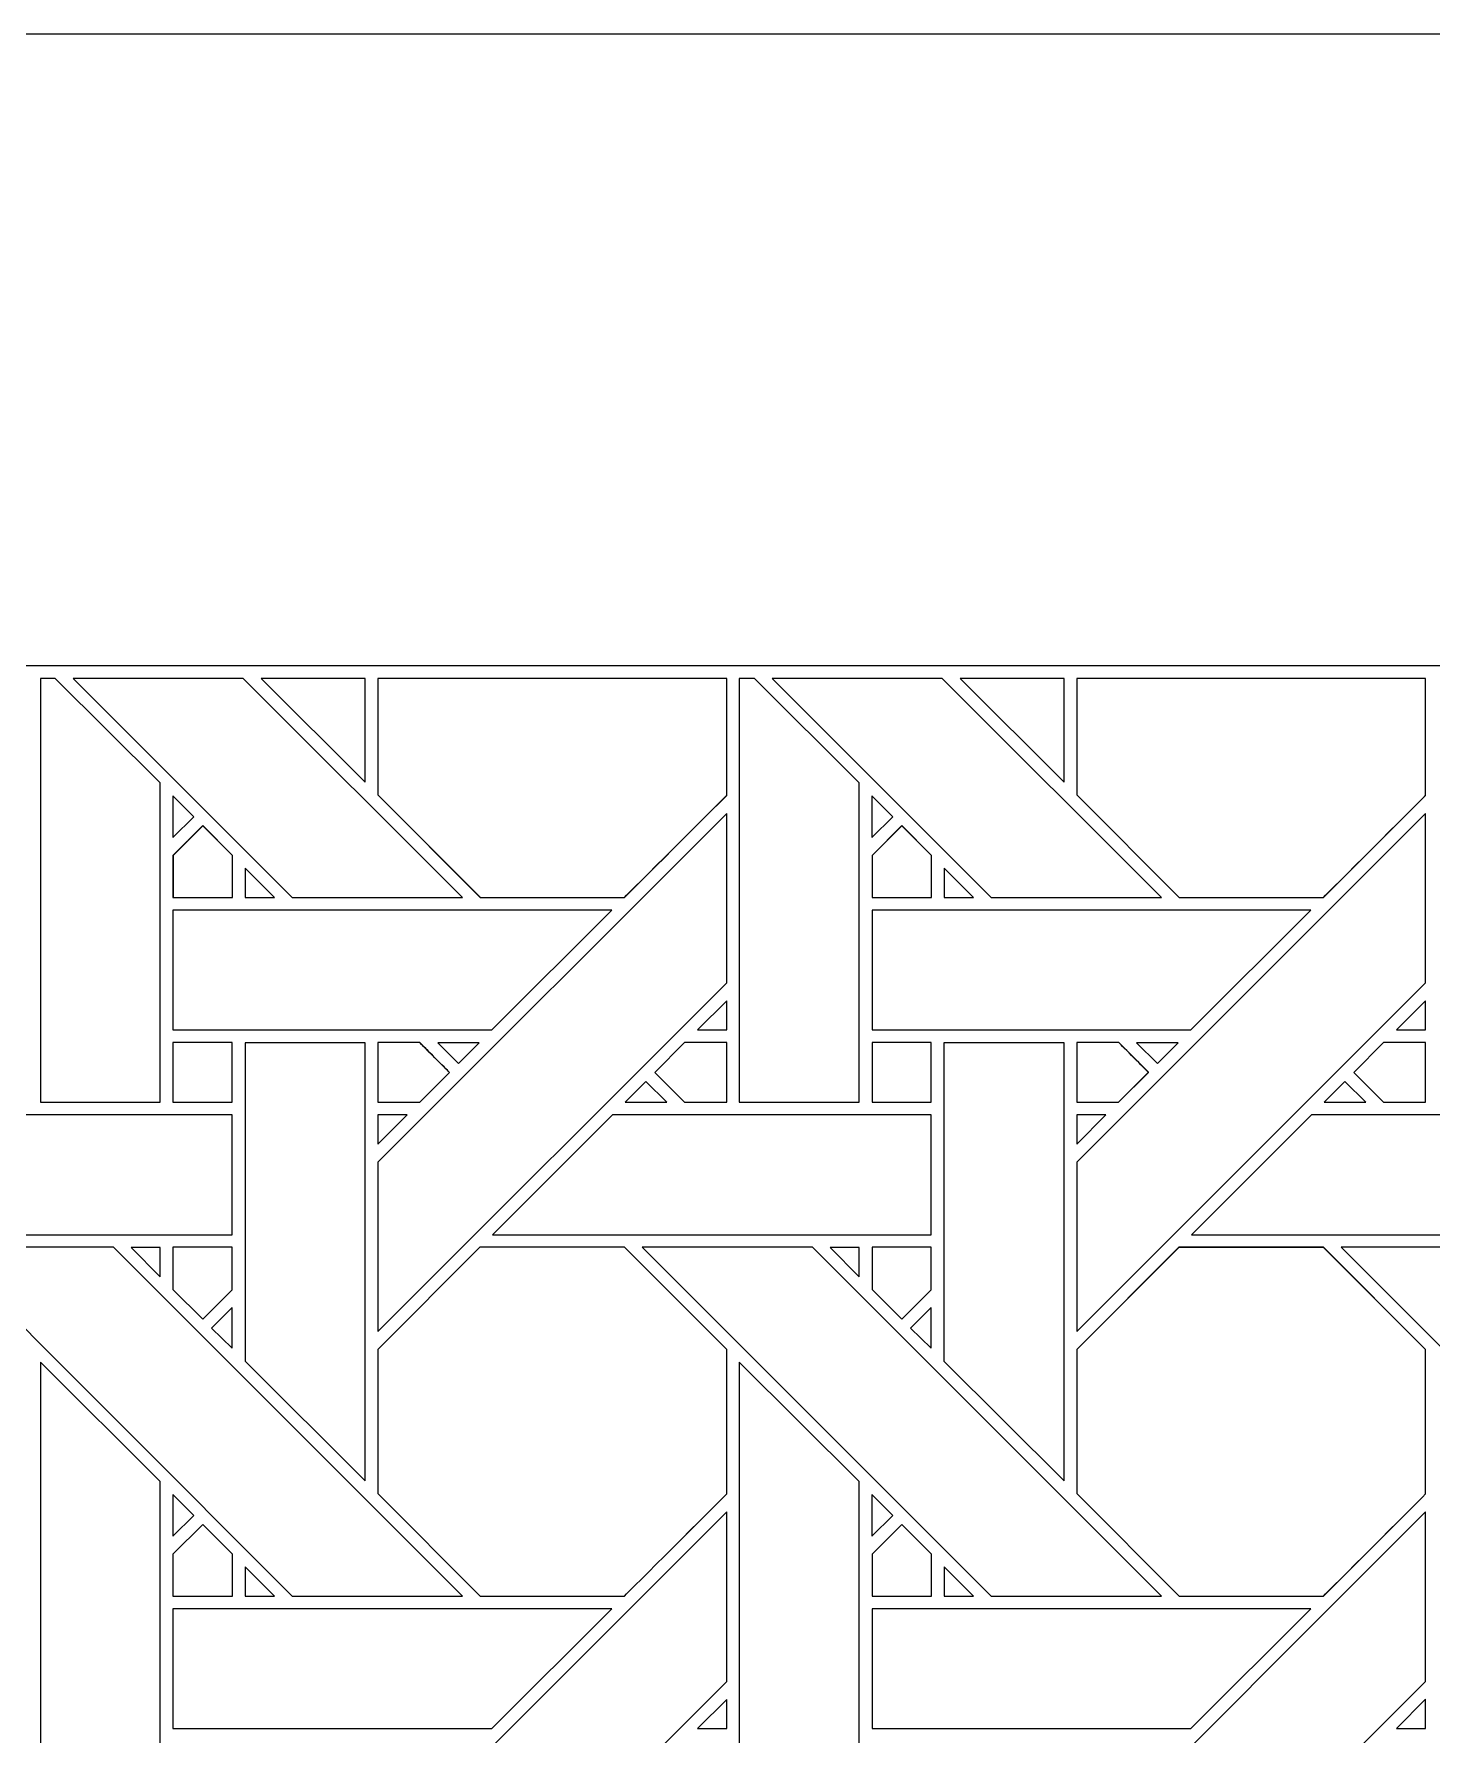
# Model space of a CAD drawing. Header units: inches. Extents: x 3.4 to 21.4, y 0.1 to 18.1.
# Drawn here: x 15 to 16.898, y 15.785 to 18.095 of the extents above; entities that cross this region are included whole.
import ezdxf

# ---------------------------------------------------------------- set-up
doc = ezdxf.new("R2010")
doc.units = ezdxf.units.IN
doc.header["$MEASUREMENT"] = 0
doc.layers.add('Design', color=7, linetype='Continuous', lineweight=0)

msp = doc.modelspace()

# ---------------------------------------------------------------- linework, layer by layer
at = {"layer": 'Design'}
for points, knots in [([(3.3829, 18.0948), (3.3829, 18.0948), (3.3829, 0.0948), (3.3829, 0.0948), (3.3829, 0.0948), (21.3829, 0.0948), (21.3829, 0.0948), (21.3829, 0.0948), (21.3829, 18.0948), (21.3829, 18.0948), (21.3829, 18.0948), (3.3829, 18.0948), (3.3829, 18.0948)], [0, 0, 0, 0, 1, 1, 1, 2, 2, 2, 3, 3, 3, 4, 4, 4, 4]), ([(4.2402, 17.2374), (4.2402, 17.2374), (4.2402, 0.9521), (4.2402, 0.9521), (4.2402, 0.9521), (20.5255, 0.9521), (20.5255, 0.9521), (20.5255, 0.9521), (20.5255, 17.2374), (20.5255, 17.2374), (20.5255, 17.2374), (4.2402, 17.2374), (4.2402, 17.2374)], [0, 0, 0, 0, 1, 1, 1, 2, 2, 2, 3, 3, 3, 4, 4, 4, 4]), ([(15.1714, 16.6442), (15.1714, 16.6442), (15.0087, 16.6442), (15.0087, 16.6442), (15.0087, 16.6442), (15.0087, 17.2198), (15.0087, 17.2198), (15.0087, 17.2198), (15.029, 17.2198), (15.029, 17.2198), (15.029, 17.2198), (15.1714, 17.0779), (15.1714, 17.0779), (15.1714, 17.0779), (15.1714, 16.6442), (15.1714, 16.6442)], [0, 0, 0, 0, 1, 1, 1, 2, 2, 2, 3, 3, 3, 4, 4, 4, 5, 5, 5, 5]), ([(15.5816, 16.9222), (15.5816, 16.9222), (15.3506, 16.9222), (15.3506, 16.9222), (15.3506, 16.9222), (15.0531, 17.2198), (15.0531, 17.2198), (15.0531, 17.2198), (15.2841, 17.2198), (15.2841, 17.2198), (15.2841, 17.2198), (15.5816, 16.9222), (15.5816, 16.9222)], [0, 0, 0, 0, 1, 1, 1, 2, 2, 2, 3, 3, 3, 4, 4, 4, 4]), ([(15.4494, 17.2198), (15.4494, 17.2198), (15.4494, 17.0786), (15.4494, 17.0786), (15.4494, 17.0786), (15.3083, 17.2198), (15.3083, 17.2198), (15.3083, 17.2198), (15.4494, 17.2198), (15.4494, 17.2198)], [0, 0, 0, 0, 1, 1, 1, 2, 2, 2, 3, 3, 3, 3]), ([(15.9403, 17.2198), (15.9403, 17.2198), (15.9403, 17.0611), (15.9403, 17.0611), (15.9225, 17.0431), (15.8106, 16.9314), (15.8016, 16.9224), (15.8016, 16.9224), (15.6059, 16.9224), (15.6059, 16.9224), (15.6059, 16.9224), (15.4666, 17.0616), (15.4666, 17.0616), (15.4666, 17.0616), (15.4666, 17.2198), (15.4666, 17.2198), (15.4666, 17.2198), (15.9403, 17.2198), (15.9403, 17.2198)], [0, 0, 0, 0, 1, 1, 1, 2, 2, 2, 3, 3, 3, 4, 4, 4, 5, 5, 5, 6, 6, 6, 6]), ([(15.4666, 17.2198), (15.4666, 17.2198), (15.9403, 17.2198), (15.9403, 17.2198), (15.9403, 17.2198), (15.9403, 17.0609), (15.9403, 17.0609), (15.922, 17.0425), (15.8102, 16.9309), (15.8015, 16.9222), (15.8015, 16.9222), (15.6058, 16.9222), (15.6058, 16.9222), (15.6058, 16.9222), (15.4666, 17.0615), (15.4666, 17.0615), (15.4666, 17.0615), (15.4666, 17.2198), (15.4666, 17.2198)], [0, 0, 0, 0, 1, 1, 1, 2, 2, 2, 3, 3, 3, 4, 4, 4, 5, 5, 5, 6, 6, 6, 6]), ([(16.1201, 16.6442), (16.1201, 16.6442), (15.9574, 16.6442), (15.9574, 16.6442), (15.9574, 16.6442), (15.9574, 17.2198), (15.9574, 17.2198), (15.9574, 17.2198), (15.9778, 17.2198), (15.9778, 17.2198), (15.9778, 17.2198), (16.1201, 17.0779), (16.1201, 17.0779), (16.1201, 17.0779), (16.1201, 16.6442), (16.1201, 16.6442)], [0, 0, 0, 0, 1, 1, 1, 2, 2, 2, 3, 3, 3, 4, 4, 4, 5, 5, 5, 5]), ([(16.5303, 16.9222), (16.5303, 16.9222), (16.2993, 16.9222), (16.2993, 16.9222), (16.2993, 16.9222), (16.0018, 17.2198), (16.0018, 17.2198), (16.0018, 17.2198), (16.2328, 17.2198), (16.2328, 17.2198), (16.2328, 17.2198), (16.5303, 16.9222), (16.5303, 16.9222)], [0, 0, 0, 0, 1, 1, 1, 2, 2, 2, 3, 3, 3, 4, 4, 4, 4]), ([(16.3982, 17.2198), (16.3982, 17.2198), (16.3982, 17.0786), (16.3982, 17.0786), (16.3982, 17.0786), (16.257, 17.2198), (16.257, 17.2198), (16.257, 17.2198), (16.3982, 17.2198), (16.3982, 17.2198)], [0, 0, 0, 0, 1, 1, 1, 2, 2, 2, 3, 3, 3, 3]), ([(16.889, 17.2198), (16.889, 17.2198), (16.889, 17.0611), (16.889, 17.0611), (16.8712, 17.0431), (16.7593, 16.9314), (16.7503, 16.9224), (16.7503, 16.9224), (16.5546, 16.9224), (16.5546, 16.9224), (16.5546, 16.9224), (16.4153, 17.0616), (16.4153, 17.0616), (16.4153, 17.0616), (16.4153, 17.2198), (16.4153, 17.2198), (16.4153, 17.2198), (16.889, 17.2198), (16.889, 17.2198)], [0, 0, 0, 0, 1, 1, 1, 2, 2, 2, 3, 3, 3, 4, 4, 4, 5, 5, 5, 6, 6, 6, 6]), ([(16.4153, 17.2198), (16.4153, 17.2198), (16.889, 17.2198), (16.889, 17.2198), (16.889, 17.2198), (16.889, 17.0609), (16.889, 17.0609), (16.8711, 17.0429), (16.7592, 16.9312), (16.7503, 16.9222), (16.7503, 16.9222), (16.5545, 16.9222), (16.5545, 16.9222), (16.5545, 16.9222), (16.4153, 17.0615), (16.4153, 17.0615), (16.4153, 17.0615), (16.4153, 17.2198), (16.4153, 17.2198)], [0, 0, 0, 0, 1, 1, 1, 2, 2, 2, 3, 3, 3, 4, 4, 4, 5, 5, 5, 6, 6, 6, 6]), ([(15.1887, 17.0037), (15.1887, 17.0037), (15.1887, 17.0604), (15.1887, 17.0604), (15.1887, 17.0604), (15.2169, 17.0318), (15.2169, 17.0318), (15.2169, 17.0318), (15.1887, 17.0037), (15.1887, 17.0037)], [0, 0, 0, 0, 1, 1, 1, 2, 2, 2, 3, 3, 3, 3]), ([(16.1374, 17.0037), (16.1374, 17.0037), (16.1374, 17.0604), (16.1374, 17.0604), (16.1374, 17.0604), (16.1656, 17.0318), (16.1656, 17.0318), (16.1656, 17.0318), (16.1374, 17.0037), (16.1374, 17.0037)], [0, 0, 0, 0, 1, 1, 1, 2, 2, 2, 3, 3, 3, 3]), ([(15.9403, 17.0365), (15.9403, 17.0365), (15.9403, 16.8065), (15.9403, 16.8065), (15.9403, 16.8065), (15.4666, 16.3328), (15.4666, 16.3328), (15.4666, 16.3328), (15.4666, 16.5629), (15.4666, 16.5629), (15.4666, 16.5629), (15.9403, 17.0365), (15.9403, 17.0365)], [0, 0, 0, 0, 1, 1, 1, 2, 2, 2, 3, 3, 3, 4, 4, 4, 4]), ([(16.889, 17.0365), (16.889, 17.0365), (16.889, 16.8065), (16.889, 16.8065), (16.889, 16.8065), (16.4153, 16.3328), (16.4153, 16.3328), (16.4153, 16.3328), (16.4153, 16.5629), (16.4153, 16.5629), (16.4153, 16.5629), (16.889, 17.0365), (16.889, 17.0365)], [0, 0, 0, 0, 1, 1, 1, 2, 2, 2, 3, 3, 3, 4, 4, 4, 4]), ([(15.2291, 17.0196), (15.2291, 17.0196), (15.2694, 16.9793), (15.2694, 16.9793), (15.2694, 16.9793), (15.2694, 16.922), (15.2694, 16.922), (15.2694, 16.922), (15.1887, 16.922), (15.1887, 16.922), (15.1887, 16.922), (15.1887, 16.9793), (15.1887, 16.9793), (15.1887, 16.9793), (15.2291, 17.0196), (15.2291, 17.0196)], [0, 0, 0, 0, 1, 1, 1, 2, 2, 2, 3, 3, 3, 4, 4, 4, 5, 5, 5, 5]), ([(15.1888, 16.9221), (15.1888, 16.9221), (15.1888, 16.9794), (15.1888, 16.9794), (15.1888, 16.9794), (15.2291, 17.0198), (15.2291, 17.0198), (15.2291, 17.0198), (15.2694, 16.9794), (15.2694, 16.9794), (15.2694, 16.9794), (15.2694, 16.9221), (15.2694, 16.9221), (15.2694, 16.9221), (15.1888, 16.9221), (15.1888, 16.9221)], [0, 0, 0, 0, 1, 1, 1, 2, 2, 2, 3, 3, 3, 4, 4, 4, 5, 5, 5, 5]), ([(16.1375, 16.9221), (16.1375, 16.9221), (16.1375, 16.9794), (16.1375, 16.9794), (16.1375, 16.9794), (16.1778, 17.0198), (16.1778, 17.0198), (16.1778, 17.0198), (16.2181, 16.9794), (16.2181, 16.9794), (16.2181, 16.9794), (16.2181, 16.9221), (16.2181, 16.9221), (16.2181, 16.9221), (16.1375, 16.9221), (16.1375, 16.9221)], [0, 0, 0, 0, 1, 1, 1, 2, 2, 2, 3, 3, 3, 4, 4, 4, 5, 5, 5, 5]), ([(16.2181, 16.922), (16.2181, 16.922), (16.1375, 16.922), (16.1375, 16.922), (16.1375, 16.922), (16.1375, 16.9793), (16.1375, 16.9793), (16.1375, 16.9793), (16.1778, 17.0196), (16.1778, 17.0196), (16.1778, 17.0196), (16.2181, 16.9793), (16.2181, 16.9793), (16.2181, 16.9793), (16.2181, 16.922), (16.2181, 16.922)], [0, 0, 0, 0, 1, 1, 1, 2, 2, 2, 3, 3, 3, 4, 4, 4, 5, 5, 5, 5]), ([(15.2866, 16.9222), (15.2866, 16.9222), (15.2866, 16.962), (15.2866, 16.962), (15.2866, 16.962), (15.3264, 16.9222), (15.3264, 16.9222), (15.3264, 16.9222), (15.2866, 16.9222), (15.2866, 16.9222)], [0, 0, 0, 0, 1, 1, 1, 2, 2, 2, 3, 3, 3, 3]), ([(16.2354, 16.9222), (16.2354, 16.9222), (16.2354, 16.962), (16.2354, 16.962), (16.2354, 16.962), (16.2751, 16.9222), (16.2751, 16.9222), (16.2751, 16.9222), (16.2354, 16.9222), (16.2354, 16.9222)], [0, 0, 0, 0, 1, 1, 1, 2, 2, 2, 3, 3, 3, 3]), ([(15.7844, 16.905), (15.7844, 16.905), (15.6217, 16.7423), (15.6217, 16.7423), (15.6217, 16.7423), (15.1887, 16.7423), (15.1887, 16.7423), (15.1887, 16.7423), (15.1887, 16.905), (15.1887, 16.905), (15.1887, 16.905), (15.7844, 16.905), (15.7844, 16.905)], [0, 0, 0, 0, 1, 1, 1, 2, 2, 2, 3, 3, 3, 4, 4, 4, 4]), ([(16.7332, 16.905), (16.7332, 16.905), (16.5704, 16.7423), (16.5704, 16.7423), (16.5704, 16.7423), (16.1375, 16.7423), (16.1375, 16.7423), (16.1375, 16.7423), (16.1375, 16.905), (16.1375, 16.905), (16.1375, 16.905), (16.7332, 16.905), (16.7332, 16.905)], [0, 0, 0, 0, 1, 1, 1, 2, 2, 2, 3, 3, 3, 4, 4, 4, 4]), ([(15.9005, 16.7423), (15.9005, 16.7423), (15.9403, 16.7821), (15.9403, 16.7821), (15.9403, 16.7821), (15.9403, 16.7423), (15.9403, 16.7423), (15.9403, 16.7423), (15.9005, 16.7423), (15.9005, 16.7423)], [0, 0, 0, 0, 1, 1, 1, 2, 2, 2, 3, 3, 3, 3]), ([(16.889, 16.7423), (16.889, 16.7423), (16.8492, 16.7423), (16.8492, 16.7423), (16.8492, 16.7423), (16.889, 16.7821), (16.889, 16.7821), (16.889, 16.7821), (16.889, 16.7423), (16.889, 16.7423)], [0, 0, 0, 0, 1, 1, 1, 2, 2, 2, 3, 3, 3, 3]), ([(15.1887, 16.6443), (15.1887, 16.6443), (15.1887, 16.7251), (15.1887, 16.7251), (15.1887, 16.7251), (15.269, 16.7251), (15.269, 16.7251), (15.269, 16.7251), (15.269, 16.6443), (15.269, 16.6443), (15.269, 16.6443), (15.1887, 16.6443), (15.1887, 16.6443)], [0, 0, 0, 0, 1, 1, 1, 2, 2, 2, 3, 3, 3, 4, 4, 4, 4]), ([(15.1887, 16.6443), (15.1887, 16.6443), (15.1887, 16.7251), (15.1887, 16.7251), (15.1887, 16.7251), (15.269, 16.7251), (15.269, 16.7251), (15.269, 16.7251), (15.269, 16.6443), (15.269, 16.6443), (15.269, 16.6443), (15.1887, 16.6443), (15.1887, 16.6443)], [0, 0, 0, 0, 1, 1, 1, 2, 2, 2, 3, 3, 3, 4, 4, 4, 4]), ([(15.2865, 16.2928), (15.2865, 16.2928), (15.2865, 16.725), (15.2865, 16.725), (15.2865, 16.725), (15.4494, 16.725), (15.4494, 16.725), (15.4494, 16.725), (15.4494, 16.1299), (15.4494, 16.1299), (15.4494, 16.1299), (15.2865, 16.2928), (15.2865, 16.2928)], [0, 0, 0, 0, 1, 1, 1, 2, 2, 2, 3, 3, 3, 4, 4, 4, 4]), ([(15.4666, 16.6443), (15.4666, 16.6443), (15.4666, 16.7251), (15.4666, 16.7251), (15.4666, 16.7251), (15.5237, 16.7251), (15.5237, 16.7251), (15.5288, 16.72), (15.5596, 16.6892), (15.564, 16.6847), (15.564, 16.6847), (15.5236, 16.6443), (15.5236, 16.6443), (15.5236, 16.6443), (15.4666, 16.6443), (15.4666, 16.6443)], [0, 0, 0, 0, 1, 1, 1, 2, 2, 2, 3, 3, 3, 4, 4, 4, 5, 5, 5, 5]), ([(15.5493, 16.6993), (15.5493, 16.6993), (15.564, 16.6847), (15.564, 16.6847), (15.564, 16.6847), (15.5236, 16.6443), (15.5236, 16.6443), (15.5236, 16.6443), (15.4666, 16.6443), (15.4666, 16.6443), (15.4666, 16.6443), (15.4666, 16.7251), (15.4666, 16.7251), (15.4666, 16.7251), (15.5237, 16.7251), (15.5237, 16.7251), (15.5293, 16.7195), (15.5397, 16.709), (15.5493, 16.6993)], [0, 0, 0, 0, 1, 1, 1, 2, 2, 2, 3, 3, 3, 4, 4, 4, 5, 5, 5, 6, 6, 6, 6]), ([(15.548, 16.725), (15.548, 16.725), (15.6045, 16.725), (15.6045, 16.725), (15.6045, 16.725), (15.5762, 16.6968), (15.5762, 16.6968), (15.5762, 16.6968), (15.548, 16.725), (15.548, 16.725)], [0, 0, 0, 0, 1, 1, 1, 2, 2, 2, 3, 3, 3, 3]), ([(15.8832, 16.6443), (15.8832, 16.6443), (15.8428, 16.6847), (15.8428, 16.6847), (15.8428, 16.6847), (15.8832, 16.7251), (15.8832, 16.7251), (15.8832, 16.7251), (15.9403, 16.7251), (15.9403, 16.7251), (15.9403, 16.7251), (15.9403, 16.6443), (15.9403, 16.6443), (15.9403, 16.6443), (15.8832, 16.6443), (15.8832, 16.6443)], [0, 0, 0, 0, 1, 1, 1, 2, 2, 2, 3, 3, 3, 4, 4, 4, 5, 5, 5, 5]), ([(15.8428, 16.6847), (15.8428, 16.6847), (15.8832, 16.7251), (15.8832, 16.7251), (15.8832, 16.7251), (15.9403, 16.7251), (15.9403, 16.7251), (15.9403, 16.7251), (15.9403, 16.6443), (15.9403, 16.6443), (15.9403, 16.6443), (15.8832, 16.6443), (15.8832, 16.6443), (15.8832, 16.6443), (15.8428, 16.6847), (15.8428, 16.6847)], [0, 0, 0, 0, 1, 1, 1, 2, 2, 2, 3, 3, 3, 4, 4, 4, 5, 5, 5, 5]), ([(16.2177, 16.6443), (16.2177, 16.6443), (16.1375, 16.6443), (16.1375, 16.6443), (16.1375, 16.6443), (16.1375, 16.7251), (16.1375, 16.7251), (16.1375, 16.7251), (16.2177, 16.7251), (16.2177, 16.7251), (16.2177, 16.7251), (16.2177, 16.6443), (16.2177, 16.6443)], [0, 0, 0, 0, 1, 1, 1, 2, 2, 2, 3, 3, 3, 4, 4, 4, 4]), ([(16.1375, 16.6443), (16.1375, 16.6443), (16.1375, 16.7251), (16.1375, 16.7251), (16.1375, 16.7251), (16.2177, 16.7251), (16.2177, 16.7251), (16.2177, 16.7251), (16.2177, 16.6443), (16.2177, 16.6443), (16.2177, 16.6443), (16.1375, 16.6443), (16.1375, 16.6443)], [0, 0, 0, 0, 1, 1, 1, 2, 2, 2, 3, 3, 3, 4, 4, 4, 4]), ([(16.2352, 16.2928), (16.2352, 16.2928), (16.2352, 16.725), (16.2352, 16.725), (16.2352, 16.725), (16.3982, 16.725), (16.3982, 16.725), (16.3982, 16.725), (16.3982, 16.1299), (16.3982, 16.1299), (16.3982, 16.1299), (16.2352, 16.2928), (16.2352, 16.2928)], [0, 0, 0, 0, 1, 1, 1, 2, 2, 2, 3, 3, 3, 4, 4, 4, 4]), ([(16.4153, 16.6443), (16.4153, 16.6443), (16.4153, 16.7251), (16.4153, 16.7251), (16.4153, 16.7251), (16.4724, 16.7251), (16.4724, 16.7251), (16.4724, 16.7251), (16.5128, 16.6848), (16.5128, 16.6848), (16.5128, 16.6848), (16.4723, 16.6443), (16.4723, 16.6443), (16.4723, 16.6443), (16.4153, 16.6443), (16.4153, 16.6443)], [0, 0, 0, 0, 1, 1, 1, 2, 2, 2, 3, 3, 3, 4, 4, 4, 5, 5, 5, 5]), ([(16.5127, 16.6847), (16.5127, 16.6847), (16.4723, 16.6443), (16.4723, 16.6443), (16.4723, 16.6443), (16.4153, 16.6443), (16.4153, 16.6443), (16.4153, 16.6443), (16.4153, 16.7251), (16.4153, 16.7251), (16.4153, 16.7251), (16.4724, 16.7251), (16.4724, 16.7251), (16.4777, 16.7198), (16.5085, 16.6889), (16.5127, 16.6847)], [0, 0, 0, 0, 1, 1, 1, 2, 2, 2, 3, 3, 3, 4, 4, 4, 5, 5, 5, 5]), ([(16.4967, 16.725), (16.4967, 16.725), (16.5532, 16.725), (16.5532, 16.725), (16.5532, 16.725), (16.5249, 16.6968), (16.5249, 16.6968), (16.5249, 16.6968), (16.4967, 16.725), (16.4967, 16.725)], [0, 0, 0, 0, 1, 1, 1, 2, 2, 2, 3, 3, 3, 3]), ([(16.8319, 16.6443), (16.8319, 16.6443), (16.7915, 16.6847), (16.7915, 16.6847), (16.7915, 16.6847), (16.832, 16.7251), (16.832, 16.7251), (16.832, 16.7251), (16.889, 16.7251), (16.889, 16.7251), (16.889, 16.7251), (16.889, 16.6443), (16.889, 16.6443), (16.889, 16.6443), (16.8319, 16.6443), (16.8319, 16.6443)], [0, 0, 0, 0, 1, 1, 1, 2, 2, 2, 3, 3, 3, 4, 4, 4, 5, 5, 5, 5]), ([(16.7915, 16.6847), (16.7915, 16.6847), (16.832, 16.7251), (16.832, 16.7251), (16.832, 16.7251), (16.889, 16.7251), (16.889, 16.7251), (16.889, 16.7251), (16.889, 16.6443), (16.889, 16.6443), (16.889, 16.6443), (16.8319, 16.6443), (16.8319, 16.6443), (16.8319, 16.6443), (16.7915, 16.6847), (16.7915, 16.6847)], [0, 0, 0, 0, 1, 1, 1, 2, 2, 2, 3, 3, 3, 4, 4, 4, 5, 5, 5, 5]), ([(15.8589, 16.6442), (15.8589, 16.6442), (15.8024, 16.6442), (15.8024, 16.6442), (15.8024, 16.6442), (15.8307, 16.6725), (15.8307, 16.6725), (15.8307, 16.6725), (15.8589, 16.6442), (15.8589, 16.6442)], [0, 0, 0, 0, 1, 1, 1, 2, 2, 2, 3, 3, 3, 3]), ([(16.8076, 16.6442), (16.8076, 16.6442), (16.7511, 16.6442), (16.7511, 16.6442), (16.7511, 16.6442), (16.7794, 16.6725), (16.7794, 16.6725), (16.7794, 16.6725), (16.8076, 16.6442), (16.8076, 16.6442)], [0, 0, 0, 0, 1, 1, 1, 2, 2, 2, 3, 3, 3, 3]), ([(15.269, 16.6271), (15.269, 16.6271), (15.269, 16.4643), (15.269, 16.4643), (15.269, 16.4643), (14.6737, 16.4643), (14.6737, 16.4643), (14.6737, 16.4643), (14.8365, 16.6271), (14.8365, 16.6271), (14.8365, 16.6271), (15.269, 16.6271), (15.269, 16.6271)], [0, 0, 0, 0, 1, 1, 1, 2, 2, 2, 3, 3, 3, 4, 4, 4, 4]), ([(15.5064, 16.6271), (15.5064, 16.6271), (15.4666, 16.5873), (15.4666, 16.5873), (15.4666, 16.5873), (15.4666, 16.6271), (15.4666, 16.6271), (15.4666, 16.6271), (15.5064, 16.6271), (15.5064, 16.6271)], [0, 0, 0, 0, 1, 1, 1, 2, 2, 2, 3, 3, 3, 3]), ([(16.2177, 16.6271), (16.2177, 16.6271), (16.2177, 16.4643), (16.2177, 16.4643), (16.2177, 16.4643), (15.6224, 16.4643), (15.6224, 16.4643), (15.6224, 16.4643), (15.7853, 16.6271), (15.7853, 16.6271), (15.7853, 16.6271), (16.2177, 16.6271), (16.2177, 16.6271)], [0, 0, 0, 0, 1, 1, 1, 2, 2, 2, 3, 3, 3, 4, 4, 4, 4]), ([(16.4551, 16.6271), (16.4551, 16.6271), (16.4153, 16.5873), (16.4153, 16.5873), (16.4153, 16.5873), (16.4153, 16.6271), (16.4153, 16.6271), (16.4153, 16.6271), (16.4551, 16.6271), (16.4551, 16.6271)], [0, 0, 0, 0, 1, 1, 1, 2, 2, 2, 3, 3, 3, 3]), ([(17.1664, 16.6271), (17.1664, 16.6271), (17.1664, 16.4643), (17.1664, 16.4643), (17.1664, 16.4643), (16.5711, 16.4643), (16.5711, 16.4643), (16.5711, 16.4643), (16.734, 16.6271), (16.734, 16.6271), (16.734, 16.6271), (17.1664, 16.6271), (17.1664, 16.6271)], [0, 0, 0, 0, 1, 1, 1, 2, 2, 2, 3, 3, 3, 4, 4, 4, 4]), ([(15.5816, 15.9735), (15.5816, 15.9735), (15.3506, 15.9735), (15.3506, 15.9735), (15.3506, 15.9735), (14.877, 16.4472), (14.877, 16.4472), (14.877, 16.4472), (15.1079, 16.4472), (15.1079, 16.4472), (15.1079, 16.4472), (15.5816, 15.9735), (15.5816, 15.9735)], [0, 0, 0, 0, 1, 1, 1, 2, 2, 2, 3, 3, 3, 4, 4, 4, 4]), ([(15.1321, 16.4471), (15.1321, 16.4471), (15.1715, 16.4471), (15.1715, 16.4471), (15.1715, 16.4471), (15.1715, 16.4073), (15.1715, 16.4073), (15.1715, 16.4073), (15.1321, 16.4471), (15.1321, 16.4471)], [0, 0, 0, 0, 1, 1, 1, 2, 2, 2, 3, 3, 3, 3]), ([(15.269, 16.4472), (15.269, 16.4472), (15.269, 16.3896), (15.269, 16.3896), (15.269, 16.3896), (15.2291, 16.3497), (15.2291, 16.3497), (15.2291, 16.3497), (15.1887, 16.39), (15.1887, 16.39), (15.1887, 16.39), (15.1887, 16.4472), (15.1887, 16.4472), (15.1887, 16.4472), (15.269, 16.4472), (15.269, 16.4472)], [0, 0, 0, 0, 1, 1, 1, 2, 2, 2, 3, 3, 3, 4, 4, 4, 5, 5, 5, 5]), ([(15.2291, 16.3497), (15.2291, 16.3497), (15.1887, 16.39), (15.1887, 16.39), (15.1887, 16.39), (15.1887, 16.4472), (15.1887, 16.4472), (15.1887, 16.4472), (15.269, 16.4472), (15.269, 16.4472), (15.269, 16.4472), (15.269, 16.3896), (15.269, 16.3896), (15.269, 16.3896), (15.2291, 16.3497), (15.2291, 16.3497)], [0, 0, 0, 0, 1, 1, 1, 2, 2, 2, 3, 3, 3, 4, 4, 4, 5, 5, 5, 5]), ([(15.6053, 16.4472), (15.6053, 16.4472), (15.8015, 16.4472), (15.8015, 16.4472), (15.8015, 16.4472), (15.9403, 16.3085), (15.9403, 16.3085), (15.9403, 16.3085), (15.9403, 16.1123), (15.9403, 16.1123), (15.9225, 16.0943), (15.8105, 15.9826), (15.8016, 15.9736), (15.8016, 15.9736), (15.6058, 15.9736), (15.6058, 15.9736), (15.6058, 15.9736), (15.4666, 16.1128), (15.4666, 16.1128), (15.4666, 16.1128), (15.4666, 16.3085), (15.4666, 16.3085), (15.4666, 16.3085), (15.6053, 16.4472), (15.6053, 16.4472)], [0, 0, 0, 0, 1, 1, 1, 2, 2, 2, 3, 3, 3, 4, 4, 4, 5, 5, 5, 6, 6, 6, 7, 7, 7, 8, 8, 8, 8]), ([(15.9403, 16.3085), (15.9403, 16.3085), (15.9403, 16.1123), (15.9403, 16.1123), (15.9224, 16.0943), (15.8105, 15.9826), (15.8016, 15.9736), (15.8016, 15.9736), (15.6058, 15.9736), (15.6058, 15.9736), (15.6058, 15.9736), (15.4666, 16.1128), (15.4666, 16.1128), (15.4666, 16.1128), (15.4666, 16.3085), (15.4666, 16.3085), (15.4666, 16.3085), (15.6053, 16.4472), (15.6053, 16.4472), (15.6053, 16.4472), (15.8015, 16.4472), (15.8015, 16.4472), (15.8015, 16.4472), (15.9403, 16.3085), (15.9403, 16.3085)], [0, 0, 0, 0, 1, 1, 1, 2, 2, 2, 3, 3, 3, 4, 4, 4, 5, 5, 5, 6, 6, 6, 7, 7, 7, 8, 8, 8, 8]), ([(16.5303, 15.9735), (16.5303, 15.9735), (16.2993, 15.9735), (16.2993, 15.9735), (16.2993, 15.9735), (15.8257, 16.4472), (15.8257, 16.4472), (15.8257, 16.4472), (16.0567, 16.4472), (16.0567, 16.4472), (16.0567, 16.4472), (16.5303, 15.9735), (16.5303, 15.9735)], [0, 0, 0, 0, 1, 1, 1, 2, 2, 2, 3, 3, 3, 4, 4, 4, 4]), ([(16.0808, 16.4471), (16.0808, 16.4471), (16.1202, 16.4471), (16.1202, 16.4471), (16.1202, 16.4471), (16.1202, 16.4073), (16.1202, 16.4073), (16.1202, 16.4073), (16.0808, 16.4471), (16.0808, 16.4471)], [0, 0, 0, 0, 1, 1, 1, 2, 2, 2, 3, 3, 3, 3]), ([(16.2177, 16.4472), (16.2177, 16.4472), (16.2177, 16.3896), (16.2177, 16.3896), (16.2177, 16.3896), (16.1778, 16.3497), (16.1778, 16.3497), (16.1778, 16.3497), (16.1375, 16.39), (16.1375, 16.39), (16.1375, 16.39), (16.1375, 16.4472), (16.1375, 16.4472), (16.1375, 16.4472), (16.2177, 16.4472), (16.2177, 16.4472)], [0, 0, 0, 0, 1, 1, 1, 2, 2, 2, 3, 3, 3, 4, 4, 4, 5, 5, 5, 5]), ([(16.1778, 16.3497), (16.1778, 16.3497), (16.1375, 16.39), (16.1375, 16.39), (16.1375, 16.39), (16.1375, 16.4472), (16.1375, 16.4472), (16.1375, 16.4472), (16.2177, 16.4472), (16.2177, 16.4472), (16.2177, 16.4472), (16.2177, 16.3896), (16.2177, 16.3896), (16.2177, 16.3896), (16.1778, 16.3497), (16.1778, 16.3497)], [0, 0, 0, 0, 1, 1, 1, 2, 2, 2, 3, 3, 3, 4, 4, 4, 5, 5, 5, 5]), ([(16.5541, 16.4473), (16.5541, 16.4473), (16.7503, 16.4473), (16.7503, 16.4473), (16.7503, 16.4473), (16.889, 16.3085), (16.889, 16.3085), (16.889, 16.3085), (16.889, 16.1123), (16.889, 16.1123), (16.8712, 16.0943), (16.7593, 15.9827), (16.7503, 15.9736), (16.7503, 15.9736), (16.5546, 15.9736), (16.5546, 15.9736), (16.5546, 15.9736), (16.4153, 16.1128), (16.4153, 16.1128), (16.4153, 16.1128), (16.4153, 16.3085), (16.4153, 16.3085), (16.4153, 16.3085), (16.5541, 16.4473), (16.5541, 16.4473)], [0, 0, 0, 0, 1, 1, 1, 2, 2, 2, 3, 3, 3, 4, 4, 4, 5, 5, 5, 6, 6, 6, 7, 7, 7, 8, 8, 8, 8]), ([(16.889, 16.3085), (16.889, 16.3085), (16.889, 16.1123), (16.889, 16.1123), (16.8711, 16.0943), (16.7592, 15.9825), (16.7503, 15.9735), (16.7503, 15.9735), (16.5545, 15.9735), (16.5545, 15.9735), (16.5545, 15.9735), (16.4153, 16.1128), (16.4153, 16.1128), (16.4153, 16.1128), (16.4153, 16.3085), (16.4153, 16.3085), (16.4153, 16.3085), (16.554, 16.4471), (16.554, 16.4471), (16.554, 16.4471), (16.7502, 16.4471), (16.7502, 16.4471), (16.7502, 16.4471), (16.889, 16.3085), (16.889, 16.3085)], [0, 0, 0, 0, 1, 1, 1, 2, 2, 2, 3, 3, 3, 4, 4, 4, 5, 5, 5, 6, 6, 6, 7, 7, 7, 8, 8, 8, 8]), ([(17.479, 15.9735), (17.479, 15.9735), (17.248, 15.9735), (17.248, 15.9735), (17.248, 15.9735), (16.7745, 16.4472), (16.7745, 16.4472), (16.7745, 16.4472), (17.0054, 16.4472), (17.0054, 16.4472), (17.0054, 16.4472), (17.479, 15.9735), (17.479, 15.9735)], [0, 0, 0, 0, 1, 1, 1, 2, 2, 2, 3, 3, 3, 4, 4, 4, 4]), ([(15.269, 16.3653), (15.269, 16.3653), (15.269, 16.3102), (15.269, 16.3102), (15.269, 16.3102), (15.2412, 16.3375), (15.2412, 16.3375), (15.2412, 16.3375), (15.269, 16.3653), (15.269, 16.3653)], [0, 0, 0, 0, 1, 1, 1, 2, 2, 2, 3, 3, 3, 3]), ([(16.2177, 16.3653), (16.2177, 16.3653), (16.2177, 16.3102), (16.2177, 16.3102), (16.2177, 16.3102), (16.1899, 16.3375), (16.1899, 16.3375), (16.1899, 16.3375), (16.2177, 16.3653), (16.2177, 16.3653)], [0, 0, 0, 0, 1, 1, 1, 2, 2, 2, 3, 3, 3, 3]), ([(15.0087, 15.6955), (15.0087, 15.6955), (15.0087, 16.2913), (15.0087, 16.2913), (15.0087, 16.2913), (15.1714, 16.1292), (15.1714, 16.1292), (15.1714, 16.1292), (15.1714, 15.6955), (15.1714, 15.6955), (15.1714, 15.6955), (15.0087, 15.6955), (15.0087, 15.6955)], [0, 0, 0, 0, 1, 1, 1, 2, 2, 2, 3, 3, 3, 4, 4, 4, 4]), ([(15.9574, 15.6955), (15.9574, 15.6955), (15.9574, 16.2913), (15.9574, 16.2913), (15.9574, 16.2913), (16.1201, 16.1292), (16.1201, 16.1292), (16.1201, 16.1292), (16.1201, 15.6955), (16.1201, 15.6955), (16.1201, 15.6955), (15.9574, 15.6955), (15.9574, 15.6955)], [0, 0, 0, 0, 1, 1, 1, 2, 2, 2, 3, 3, 3, 4, 4, 4, 4]), ([(15.1887, 16.0549), (15.1887, 16.0549), (15.1887, 16.1117), (15.1887, 16.1117), (15.1887, 16.1117), (15.2169, 16.0831), (15.2169, 16.0831), (15.2169, 16.0831), (15.1887, 16.0549), (15.1887, 16.0549)], [0, 0, 0, 0, 1, 1, 1, 2, 2, 2, 3, 3, 3, 3]), ([(16.1374, 16.0549), (16.1374, 16.0549), (16.1374, 16.1117), (16.1374, 16.1117), (16.1374, 16.1117), (16.1656, 16.0831), (16.1656, 16.0831), (16.1656, 16.0831), (16.1374, 16.0549), (16.1374, 16.0549)], [0, 0, 0, 0, 1, 1, 1, 2, 2, 2, 3, 3, 3, 3]), ([(15.9403, 15.8577), (15.9403, 15.8577), (15.4666, 15.3841), (15.4666, 15.3841), (15.4666, 15.3841), (15.4666, 15.6142), (15.4666, 15.6142), (15.4666, 15.6142), (15.9403, 16.0878), (15.9403, 16.0878), (15.9403, 16.0878), (15.9403, 15.8577), (15.9403, 15.8577)], [0, 0, 0, 0, 1, 1, 1, 2, 2, 2, 3, 3, 3, 4, 4, 4, 4]), ([(16.889, 15.8577), (16.889, 15.8577), (16.4153, 15.3841), (16.4153, 15.3841), (16.4153, 15.3841), (16.4153, 15.6142), (16.4153, 15.6142), (16.4153, 15.6142), (16.889, 16.0878), (16.889, 16.0878), (16.889, 16.0878), (16.889, 15.8577), (16.889, 15.8577)], [0, 0, 0, 0, 1, 1, 1, 2, 2, 2, 3, 3, 3, 4, 4, 4, 4]), ([(15.1887, 15.9733), (15.1887, 15.9733), (15.1887, 16.0306), (15.1887, 16.0306), (15.1887, 16.0306), (15.2291, 16.071), (15.2291, 16.071), (15.2291, 16.071), (15.2694, 16.0306), (15.2694, 16.0306), (15.2694, 16.0306), (15.2694, 15.9733), (15.2694, 15.9733), (15.2694, 15.9733), (15.1887, 15.9733), (15.1887, 15.9733)], [0, 0, 0, 0, 1, 1, 1, 2, 2, 2, 3, 3, 3, 4, 4, 4, 5, 5, 5, 5]), ([(15.2291, 16.071), (15.2291, 16.071), (15.2694, 16.0306), (15.2694, 16.0306), (15.2694, 16.0306), (15.2694, 15.9733), (15.2694, 15.9733), (15.2694, 15.9733), (15.1887, 15.9733), (15.1887, 15.9733), (15.1887, 15.9733), (15.1887, 16.0306), (15.1887, 16.0306), (15.1887, 16.0306), (15.2291, 16.071), (15.2291, 16.071)], [0, 0, 0, 0, 1, 1, 1, 2, 2, 2, 3, 3, 3, 4, 4, 4, 5, 5, 5, 5]), ([(16.1375, 15.9733), (16.1375, 15.9733), (16.1375, 16.0306), (16.1375, 16.0306), (16.1375, 16.0306), (16.1778, 16.071), (16.1778, 16.071), (16.1778, 16.071), (16.2181, 16.0306), (16.2181, 16.0306), (16.2181, 16.0306), (16.2181, 15.9733), (16.2181, 15.9733), (16.2181, 15.9733), (16.1375, 15.9733), (16.1375, 15.9733)], [0, 0, 0, 0, 1, 1, 1, 2, 2, 2, 3, 3, 3, 4, 4, 4, 5, 5, 5, 5]), ([(16.2181, 15.9733), (16.2181, 15.9733), (16.1375, 15.9733), (16.1375, 15.9733), (16.1375, 15.9733), (16.1375, 16.0306), (16.1375, 16.0306), (16.1375, 16.0306), (16.1778, 16.071), (16.1778, 16.071), (16.1778, 16.071), (16.2181, 16.0306), (16.2181, 16.0306), (16.2181, 16.0306), (16.2181, 15.9733), (16.2181, 15.9733)], [0, 0, 0, 0, 1, 1, 1, 2, 2, 2, 3, 3, 3, 4, 4, 4, 5, 5, 5, 5]), ([(15.2866, 15.9735), (15.2866, 15.9735), (15.2866, 16.0133), (15.2866, 16.0133), (15.2866, 16.0133), (15.3264, 15.9735), (15.3264, 15.9735), (15.3264, 15.9735), (15.2866, 15.9735), (15.2866, 15.9735)], [0, 0, 0, 0, 1, 1, 1, 2, 2, 2, 3, 3, 3, 3]), ([(16.2354, 15.9735), (16.2354, 15.9735), (16.2354, 16.0133), (16.2354, 16.0133), (16.2354, 16.0133), (16.2751, 15.9735), (16.2751, 15.9735), (16.2751, 15.9735), (16.2354, 15.9735), (16.2354, 15.9735)], [0, 0, 0, 0, 1, 1, 1, 2, 2, 2, 3, 3, 3, 3]), ([(15.7844, 15.9563), (15.7844, 15.9563), (15.6217, 15.7936), (15.6217, 15.7936), (15.6217, 15.7936), (15.1887, 15.7936), (15.1887, 15.7936), (15.1887, 15.7936), (15.1887, 15.9563), (15.1887, 15.9563), (15.1887, 15.9563), (15.7844, 15.9563), (15.7844, 15.9563)], [0, 0, 0, 0, 1, 1, 1, 2, 2, 2, 3, 3, 3, 4, 4, 4, 4]), ([(16.7332, 15.9563), (16.7332, 15.9563), (16.5704, 15.7936), (16.5704, 15.7936), (16.5704, 15.7936), (16.1375, 15.7936), (16.1375, 15.7936), (16.1375, 15.7936), (16.1375, 15.9563), (16.1375, 15.9563), (16.1375, 15.9563), (16.7332, 15.9563), (16.7332, 15.9563)], [0, 0, 0, 0, 1, 1, 1, 2, 2, 2, 3, 3, 3, 4, 4, 4, 4]), ([(15.9005, 15.7936), (15.9005, 15.7936), (15.9403, 15.8333), (15.9403, 15.8333), (15.9403, 15.8333), (15.9403, 15.7936), (15.9403, 15.7936), (15.9403, 15.7936), (15.9005, 15.7936), (15.9005, 15.7936)], [0, 0, 0, 0, 1, 1, 1, 2, 2, 2, 3, 3, 3, 3]), ([(16.889, 15.7936), (16.889, 15.7936), (16.8492, 15.7936), (16.8492, 15.7936), (16.8492, 15.7936), (16.889, 15.8334), (16.889, 15.8334), (16.889, 15.8334), (16.889, 15.7936), (16.889, 15.7936)], [0, 0, 0, 0, 1, 1, 1, 2, 2, 2, 3, 3, 3, 3])]:
    msp.add_open_spline(points, degree=3, knots=knots, dxfattribs=at)

doc.saveas('drawing.dxf')
